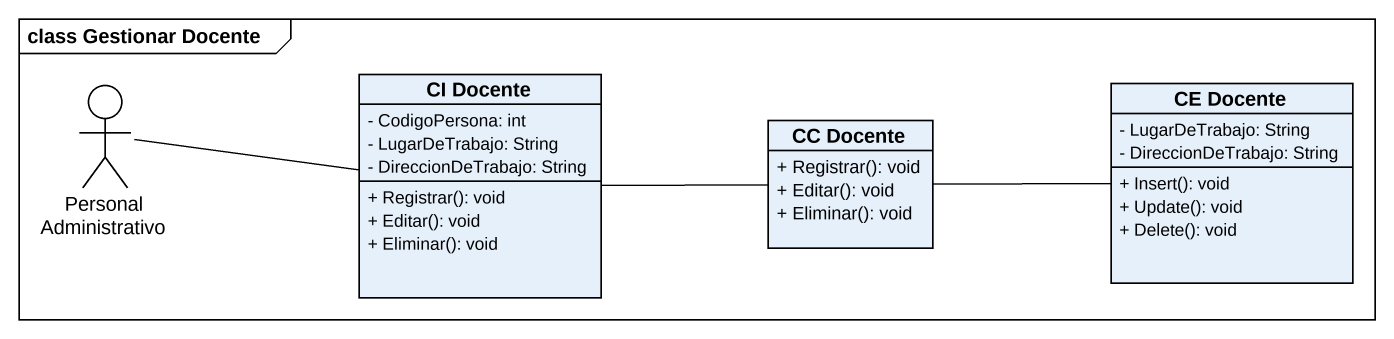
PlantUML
@startuml
mainframe class Gestionar Docente
allowmixing
hide circle
hide empty members
skinparam classAttributeIconSize 0
actor "Personal Administrativo" as Personal_Administrativo
class "CI Docente" as CI_Docente {
  - CodigoPersona: int
  - LugarDeTrabajo: String
  - DireccionDeTrabajo: String
  + Registrar(): void
  + Editar(): void
  + Eliminar(): void
}
class "CE Docente" as CE_Docente {
  - LugarDeTrabajo: String
  - DireccionDeTrabajo: String
  + Insert(): void
  + Update(): void
  + Delete(): void
}
class "CC Docente" as CC_Docente {
  + Registrar(): void
  + Editar(): void
  + Eliminar(): void
}
Personal_Administrativo -right- CI_Docente
CI_Docente -right- CC_Docente
CC_Docente -right- CE_Docente
@enduml
